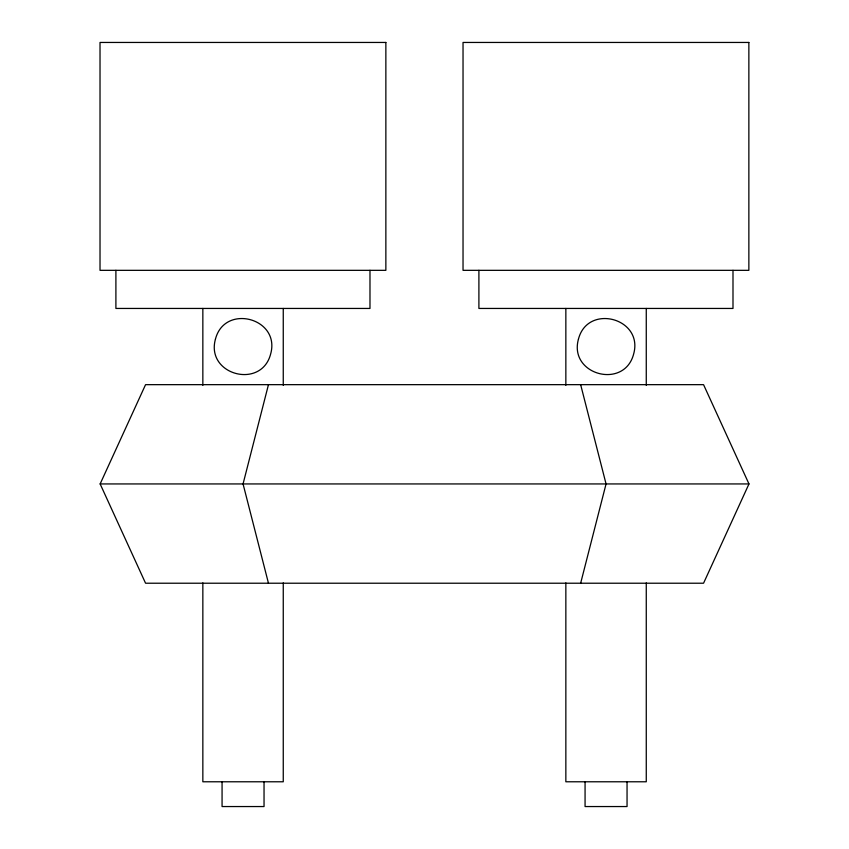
<?xml version="1.0" encoding="UTF-8"?>
<svg xmlns="http://www.w3.org/2000/svg" width="849" height="849" viewBox="0 0 849 849"><rect width="100%" height="100%" fill="white"/><g stroke="black" fill="none" stroke-linecap="round" stroke-linejoin="round"><path stroke-width="1.27" d="M268.464 384.661L243.058 483.941L268.464 583.221M580.652 583.221L606.059 483.941L580.652 384.661M100.14 483.941L145.561 384.661L703.556 384.661L748.977 483.941L703.556 583.221L145.561 583.221L100.14 483.941L748.977 483.941M732.995 270.332L732.995 308.442L478.9 308.442L478.9 270.332M646.269 308.442L646.269 385.34M646.269 582.902L646.269 781.78L565.848 781.78L565.848 582.902M627.05 781.78L627.05 806.55L585.067 806.55L585.067 781.78M565.848 308.442L565.848 385.34M369.984 270.332L369.984 308.442L115.899 308.442L115.899 270.332M283.258 308.442L283.258 385.34M283.258 582.902L283.258 781.78L202.847 781.78L202.847 582.902M264.039 781.78L264.039 806.55L222.067 806.55L222.067 781.78M202.847 308.442L202.847 385.34M215.444 339.154C205.479 374.908 261.428 389.893 270.661 353.948C280.637 318.205 224.688 303.21 215.444 339.154M578.445 339.154C568.48 374.908 624.429 389.893 633.662 353.948C643.638 318.205 587.688 303.21 578.445 339.154M385.86 42.45L100.023 42.45L100.023 270.332L385.86 270.332L385.86 42.45M748.86 42.45L463.034 42.45L463.034 270.332L748.86 270.332L748.86 42.45"/></g></svg>
